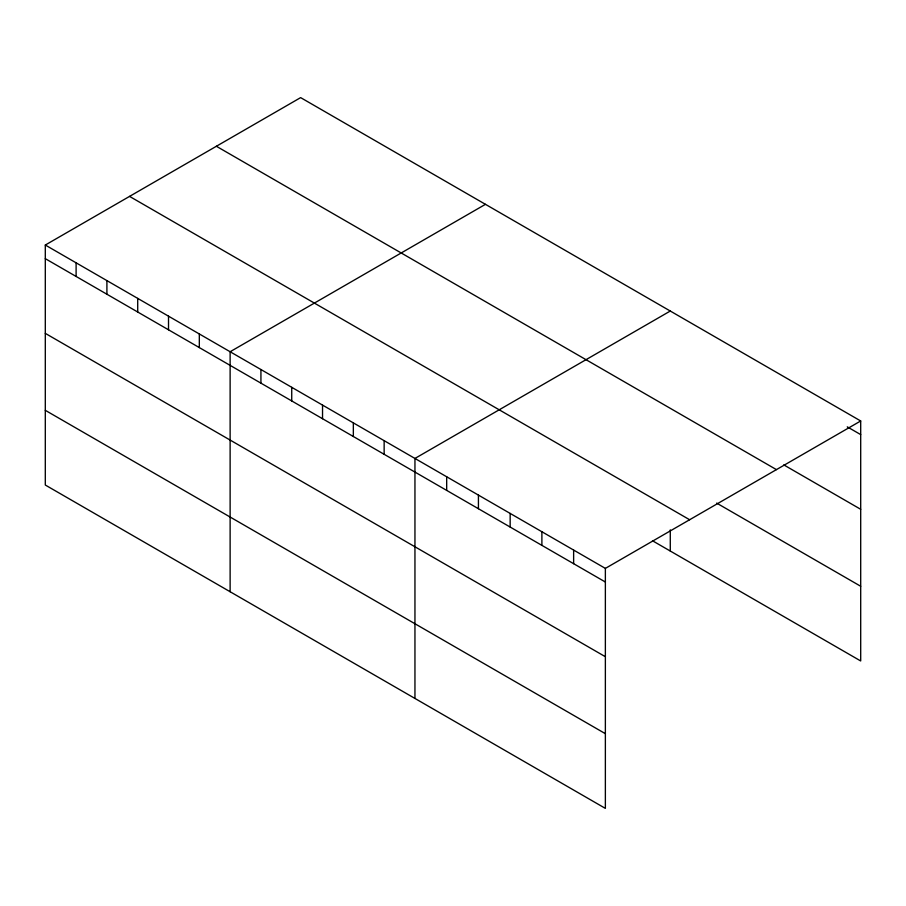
<?xml version="1.0" encoding="UTF-8"?>
<svg xmlns="http://www.w3.org/2000/svg" width="906" height="906" viewBox="0 0 906 906"><rect width="100%" height="100%" fill="white"/><g stroke="black" fill="none" stroke-linecap="round" stroke-linejoin="round"><path stroke-width="1.36" d="M605.367 656.714L605.367 568.39L45.3 245.039L45.3 485.027L605.367 808.379L605.367 656.714L45.3 333.363M652.501 540.769L860.7 660.961L860.7 420.973L300.633 97.622L45.3 245.039M485.457 204.326L230.124 351.743L230.124 591.731M670.281 311.03L414.948 458.447L414.948 698.435M605.367 568.39L860.7 420.973M847.269 426.851L860.7 434.597M783.803 464.903L860.7 509.297M216.375 146.262L776.442 469.625M716.657 503.102L860.7 586.261M129.558 196.387L689.625 519.738M45.3 258.663L605.367 582.014M45.3 410.327L605.367 733.679M670.281 529.885L670.281 551.029M573.634 550.067L573.634 563.691M541.89 531.743L541.89 545.367M510.157 513.419L510.157 527.043M478.425 495.095L478.425 508.719M446.681 476.771L446.681 490.395M384.144 440.667L384.144 454.291M353.34 422.875L353.34 436.511M322.536 405.095L322.536 418.719M291.732 387.315L291.732 400.939M260.928 369.523L260.928 383.147M199.32 333.963L199.32 347.587M168.516 316.171L168.516 329.795M137.712 298.391L137.712 312.015M106.908 280.6L106.908 294.235M76.104 262.819L76.104 276.443"/></g></svg>
